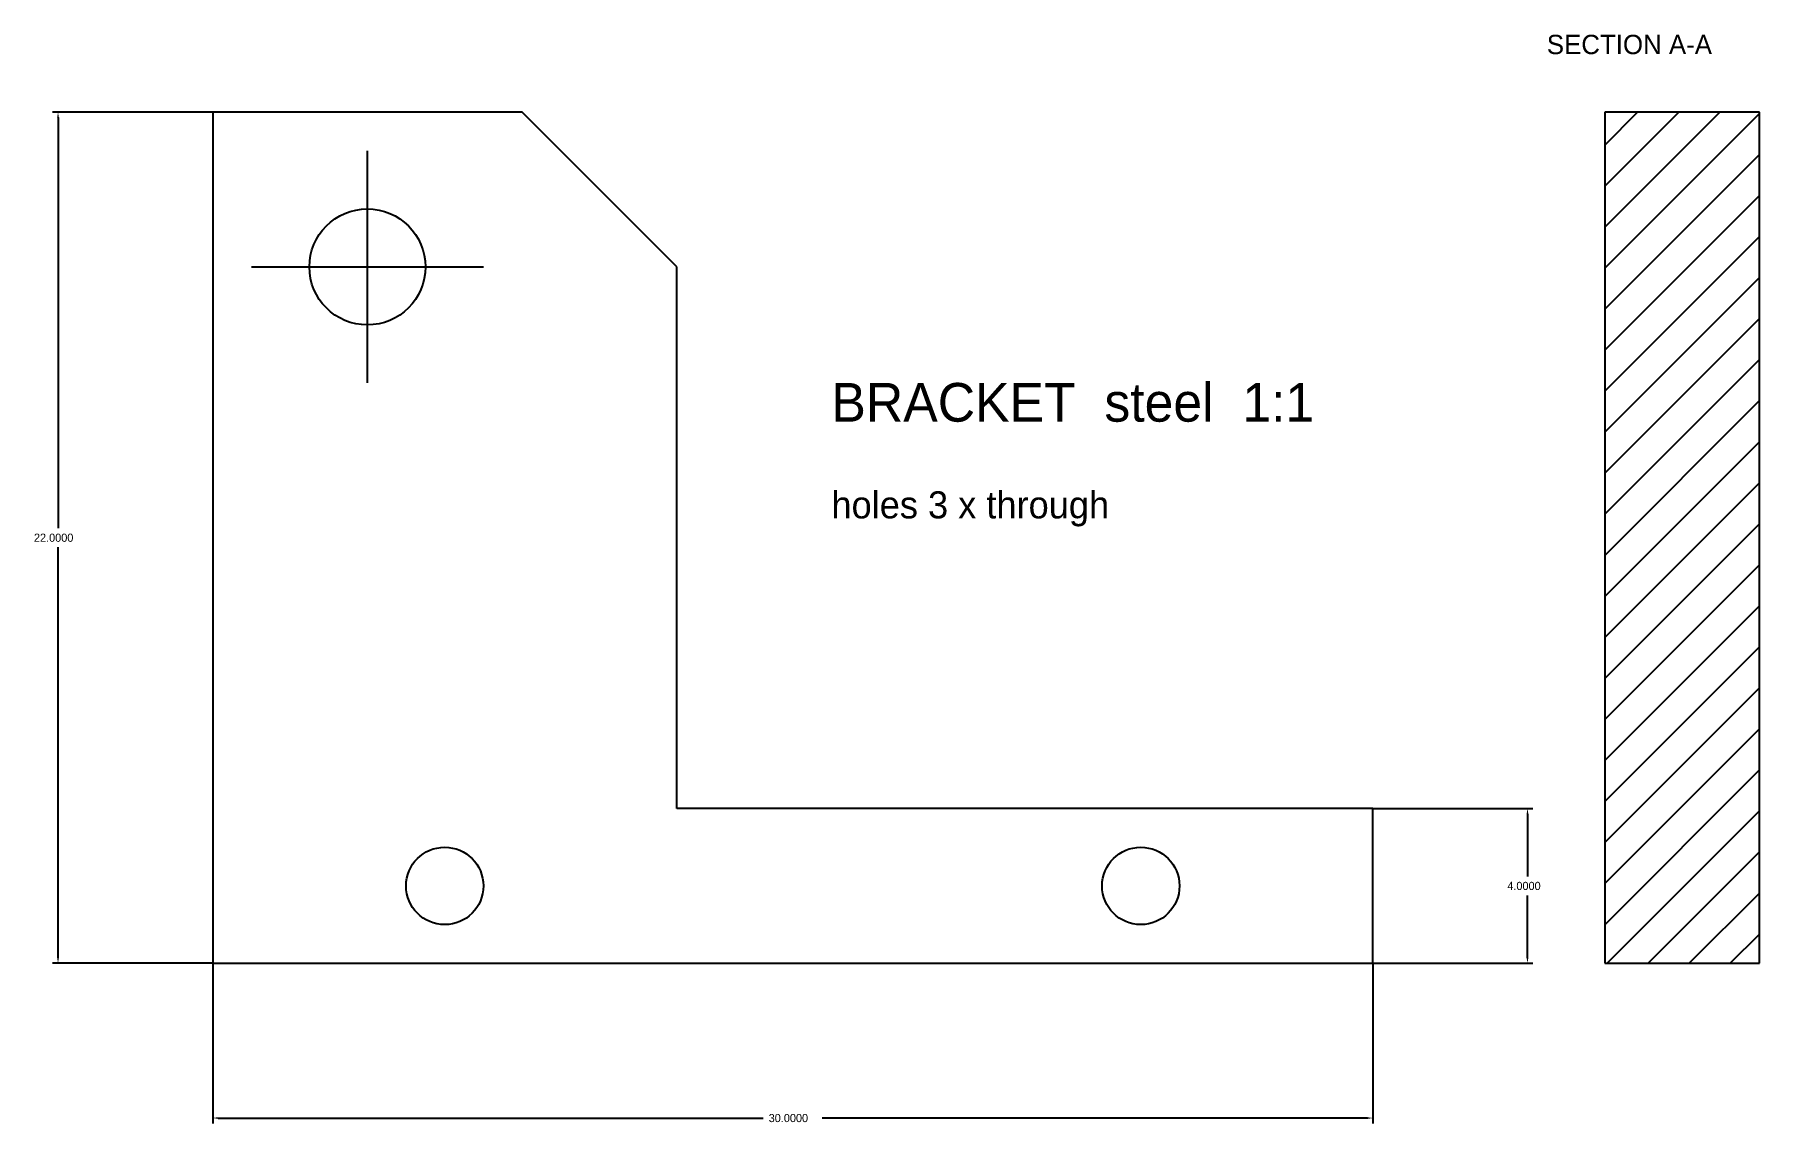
# Model space of a CAD drawing. Extents: x -4.6 to 40, y -4.1 to 24.
import ezdxf

# ---------------------------------------------------------------- set-up
doc = ezdxf.new("R2010")
doc.units = 0

msp = doc.modelspace()

# ---------------------------------------------------------------- linework, layer by layer
at = {"layer": '', "color": 0}
for p, q in [((0, 22), (-4.141, 22)), ((-4, 21.859), (-4, 11.246)), ((8, 22), (0, 22)), ((0, 22), (0, 0)), ((12, 18), (8, 22)), ((40, 22), (36, 22)), ((36, 22), (36, 0)), ((36, 19.029), (38.971, 22)), ((36, 20.09), (37.91, 22)), ((36, 21.151), (36.849, 22)), ((36, 17.969), (40, 21.969)), ((40, 0), (40, 22)), ((4, 15), (4, 21)), ((36, 16.908), (40, 20.908)), ((36, 15.847), (40, 19.847)), ((36, 14.787), (40, 18.787)), ((1, 18), (7, 18)), ((12, 4), (12, 18)), ((36, 13.726), (40, 17.726)), ((36, 12.665), (40, 16.665)), ((36, 11.605), (40, 15.605)), ((36, 10.544), (40, 14.544)), ((36, 9.483), (40, 13.483)), ((36, 8.423), (40, 12.423)), ((36, 7.362), (40, 11.362)), ((-4, 0.141), (-4, 10.754)), ((36, 6.302), (40, 10.302)), ((36, 5.241), (40, 9.241)), ((36, 4.18), (40, 8.18)), ((36, 3.12), (40, 7.12)), ((36, 2.059), (40, 6.059)), ((36, 0.998), (40, 4.998)), ((30, 4), (12, 4)), ((30, 0), (30, 4)), ((30, 4), (34.141, 4)), ((34, 3.859), (34, 2.246)), ((36.062, 0), (40, 3.938)), ((37.123, 0), (40, 2.877)), ((38.184, 0), (40, 1.816)), ((34, 0.141), (34, 1.754)), ((39.244, 0), (40, 0.756)), ((0, 0), (-4.141, 0)), ((0, 0), (30, 0)), ((0, 0), (0, -4.141)), ((30, 0), (30, -4.141)), ((30, 0), (34.141, 0)), ((36, 0), (40, 0)), ((0.141, -4), (14.237, -4)), ((29.859, -4), (15.763, -4))]:
    msp.add_line(p, q, dxfattribs=at)
for centre, radius in [((4, 18), 1.5), ((6, 2), 1), ((24, 2), 1)]:
    msp.add_circle(centre, radius, dxfattribs=at)
for points in [[(-3.977, 21.859), (-4.023, 21.859), (-4, 22)], [(34.023, 3.859), (33.977, 3.859), (34, 4)], [(-3.977, 0.141), (-4.023, 0.141), (-4, 0)], [(34.023, 0.141), (33.977, 0.141), (34, 0)], [(0.141, -4.023), (0.141, -3.977), (0, -4)], [(29.859, -4.023), (29.859, -3.977), (30, -4)]]:
    msp.add_solid(points, dxfattribs=at)

# ---------------------------------------------------------------- texts
for s, height, p in [('SECTION A-A', 0.5, (34.5, 23.5)), ('BRACKET  steel  1:1', 1, (16, 14)), ('holes 3 x through', 0.7, (16, 11.5)), ('22.0000', 0.2109, (-4.623, 10.895)), ('4.0000', 0.2109, (33.478, 1.895)), ('30.0000', 0.2109, (14.377, -4.105))]:
    msp.add_text(s, height=height, dxfattribs=at).set_placement(p)

doc.saveas('drawing.dxf')
